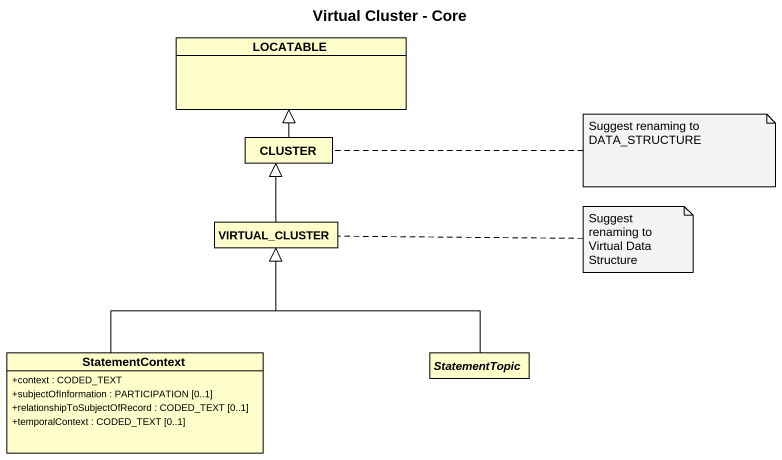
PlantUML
@startuml
title Virtual Cluster - Core
hide circle
hide empty members
skinparam classAttributeIconSize 0
class LOCATABLE
class CLUSTER
class VIRTUAL_CLUSTER
class StatementContext {
  +context : CODED_TEXT
  +subjectOfInformation : PARTICIPATION [0..1]
  +relationshipToSubjectOfRecord : CODED_TEXT [0..1]
  +temporalContext : CODED_TEXT [0..1]
}
abstract class StatementTopic
CLUSTER -up-|> LOCATABLE
VIRTUAL_CLUSTER -up-|> CLUSTER
StatementContext -up-|> VIRTUAL_CLUSTER
StatementTopic -up-|> VIRTUAL_CLUSTER
note right of CLUSTER : Suggest renaming to DATA_STRUCTURE
note right of VIRTUAL_CLUSTER : Suggest renaming to Virtual Data Structure
@enduml
